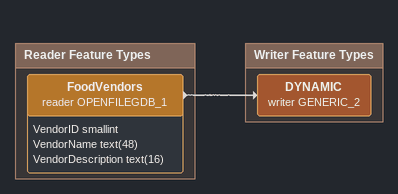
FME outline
Bookmark: Reader Feature Types
FoodVendors (reader OPENFILEGDB_1)
    attributes: VendorID smallint, VendorName text(48), VendorDescription text(16)
    -> DYNAMIC (writer GENERIC_2)

Bookmark: Writer Feature Types
DYNAMIC (writer GENERIC_2)
